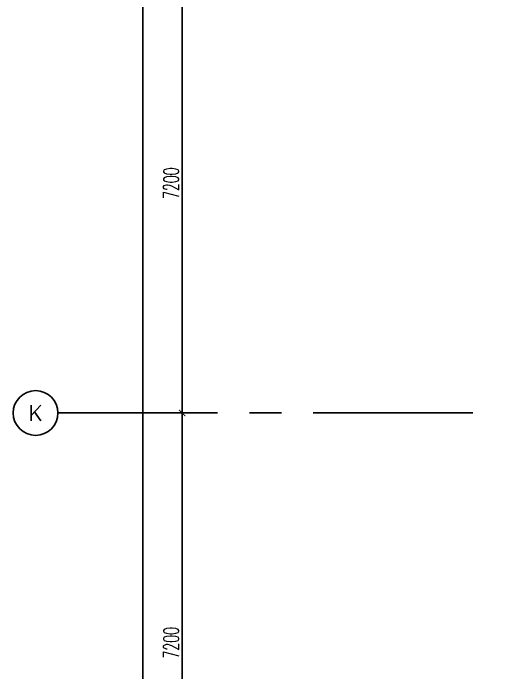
# Model space of a CAD drawing. Extents: x 276011.4 to 276105.3, y 57291.9 to 57371.4.
# Drawn here: x 276011.43 to 276018.94, y 57339.11 to 57349.45 of the extents above; entities that cross this region are included whole.
import ezdxf
from ezdxf.enums import TextEntityAlignment as Align

# ---------------------------------------------------------------- set-up
doc = ezdxf.new("R2010")
doc.units = 0
doc.header["$MEASUREMENT"] = 0
doc.header["$PDMODE"] = 34
doc.linetypes.add('CENTERX2', pattern=[4, 2.5, -0.5, 0.5, -0.5])
doc.layers.get('0').update_dxf_attribs({"linetype": 'CONTINUOUS'})
doc.layers.get('DEFPOINTS').update_dxf_attribs({"linetype": 'CONTINUOUS'})
for name, color, linetype in [('AX-CR', 2, 'CONTINUOUS'), ('AX-DIM', 4, 'CONTINUOUS'), ('AX-TXT', 2, 'CONTINUOUS'), ('AXES', 11, 'CENTERX2')]:
    doc.layers.add(name, color=color, linetype=linetype)
doc.styles.add('ROMANS', font='ROMANS.shx', dxfattribs={"width": 0.6})
doc.dimstyles.new('STANDARD in', dxfattribs={"dimtxt": 0.24, "dimasz": 0.1, "dimexe": 0.07, "dimexo": 0.05, "dimgap": 0.05, "dimtad": 1, "dimdec": 0, "dimlfac": 1000, "dimzin": 0, "dimdsep": 46, "dimtxsty": 'ROMANS', "dimblk": 'ARCHTICK', "dimcen": 0.05, "dimdle": 0.05, "dimclrd": 4, "dimclre": 4, "dimclrt": 2, "dimadec": 0, "dimazin": 0, "dimtfac": 1, "dimtdec": 0, "dimtmove": 2, "dimatfit": 3, "dimfxl": 0, "dimtolj": 1, "dimtzin": 0, "dimarcsym": 0})

# ---------------------------------------------------------------- blocks, each defined once
blk = doc.blocks.new('AXL')
at = {"layer": 'AX-CR'}
blk.add_circle((-350, 0), 350, dxfattribs=at)
at = {"layer": 'AX-TXT', "style": 'ROMANS'}
blk.add_attdef('AX', text='', height=250, dxfattribs=at).set_placement((-350, 0), align=Align.MIDDLE)
blk = doc.blocks.new('_ARCHTICK')
at = {"color": 0, "linetype": 'ByBlock', "const_width": 0.15}
blk.add_lwpolyline([(-0.5, -0.5), (0.5, 0.5)], dxfattribs=at)
blk = doc.blocks.new('*D126')
at = {"layer": 'AX-DIM', "color": 4, "lineweight": -2, "ltscale": 0.3}
for p, q in [((276017.488, 57357.833), (276013.396, 57357.833)), ((276013.466, 57298.463), (276013.466, 57357.883)), ((276018.167, 57298.513), (276013.396, 57298.513))]:
    blk.add_line(p, q, dxfattribs=at)
at = {"layer": 'DEFPOINTS', "color": 0, "ltscale": 0.3}
for p in [(276013.466, 57357.833), (276017.538, 57357.833), (276018.217, 57298.513)]:
    blk.add_point(p, dxfattribs=at)
at = {"layer": 'AX-DIM', "color": 4, "lineweight": -2, "ltscale": 0.3, "xscale": 0.1, "yscale": 0.1, "zscale": 0.1}
for p, rotation in [((276013.466, 57357.833), 90), ((276013.466, 57298.513), 270)]:
    blk.add_blockref('_ARCHTICK', p, dxfattribs=dict(at, rotation=rotation))
at = {"layer": 'AX-DIM', "color": 2, "ltscale": 0.3, "insert": (276013.296, 57328.173), "char_height": 0.24, "attachment_point": 5, "rotation": 90, "style": 'ROMANS'}
blk.add_mtext('\\A1;59320', dxfattribs=at)
blk = doc.blocks.new('*D122')
at = {"layer": 'AX-DIM', "color": 4, "lineweight": -2, "ltscale": 0.3}
for p, q in [((276014.078, 57343.133), (276014.078, 57350.433)), ((276014.428, 57350.383), (276014.008, 57350.383)), ((276014.428, 57343.183), (276014.008, 57343.183))]:
    blk.add_line(p, q, dxfattribs=at)
at = {"layer": 'DEFPOINTS', "color": 0, "ltscale": 0.3}
for p in [(276014.078, 57350.383), (276014.478, 57350.383), (276014.478, 57343.183)]:
    blk.add_point(p, dxfattribs=at)
at = {"layer": 'AX-DIM', "color": 4, "lineweight": -2, "ltscale": 0.3, "xscale": 0.1, "yscale": 0.1, "zscale": 0.1}
for p, rotation in [((276014.078, 57350.383), 90), ((276014.078, 57343.183), 270)]:
    blk.add_blockref('_ARCHTICK', p, dxfattribs=dict(at, rotation=rotation))
at = {"layer": 'AX-DIM', "color": 2, "ltscale": 0.3, "insert": (276013.908, 57346.783), "char_height": 0.24, "attachment_point": 5, "rotation": 90, "style": 'ROMANS'}
blk.add_mtext('\\A1;7200', dxfattribs=at)
blk = doc.blocks.new('*D121')
at = {"layer": 'AX-DIM', "color": 4, "lineweight": -2, "ltscale": 0.3}
for p, q in [((276014.428, 57343.183), (276014.008, 57343.183)), ((276014.078, 57335.933), (276014.078, 57343.233)), ((276014.428, 57335.983), (276014.008, 57335.983))]:
    blk.add_line(p, q, dxfattribs=at)
at = {"layer": 'DEFPOINTS', "color": 0, "ltscale": 0.3}
for p in [(276014.078, 57343.183), (276014.478, 57343.183), (276014.478, 57335.983)]:
    blk.add_point(p, dxfattribs=at)
at = {"layer": 'AX-DIM', "color": 4, "lineweight": -2, "ltscale": 0.3, "xscale": 0.1, "yscale": 0.1, "zscale": 0.1}
for p, rotation in [((276014.078, 57343.183), 90), ((276014.078, 57335.983), 270)]:
    blk.add_blockref('_ARCHTICK', p, dxfattribs=dict(at, rotation=rotation))
at = {"layer": 'AX-DIM', "color": 2, "ltscale": 0.3, "insert": (276013.908, 57339.583), "char_height": 0.24, "attachment_point": 5, "rotation": 90, "style": 'ROMANS'}
blk.add_mtext('\\A1;7200', dxfattribs=at)

msp = doc.modelspace()

# ---------------------------------------------------------------- linework, layer by layer
at = {"layer": 'AXES'}
msp.add_line((276012.1331, 57343.1829), (276036.5755, 57343.1829), dxfattribs=at)

# ---------------------------------------------------------------- block references
at = {"layer": 'AXES', "xscale": 0.001, "yscale": 0.001, "zscale": 0.001}
msp.add_blockref('AXL', (276012.1331, 57343.1829), dxfattribs=at).add_auto_attribs({'AX': 'K'})

# ---------------------------------------------------------------- dimensions: what is measured, and where the dimension line sits
at = {"layer": 'AX-DIM'}
for base, p1, p2, picture, middle in [((276013.4664, 57357.8329), (276018.2169, 57298.5129), (276017.5384, 57357.8329), '*D126', (276013.2964, 57328.1729)), ((276014.0779, 57350.3829), (276014.4779, 57343.1829), (276014.4779, 57350.3829), '*D122', (276013.9079, 57346.7829)), ((276014.0779, 57343.1829), (276014.4779, 57335.9829), (276014.4779, 57343.1829), '*D121', (276013.9079, 57339.5829))]:
    dim = msp.add_linear_dim(base=base, p1=p1, p2=p2, angle=90, dimstyle='STANDARD in', dxfattribs=at)
    dim.commit()
    dim.dimension.update_dxf_attribs({"geometry": picture, "text_midpoint": middle})

doc.saveas('drawing.dxf')
